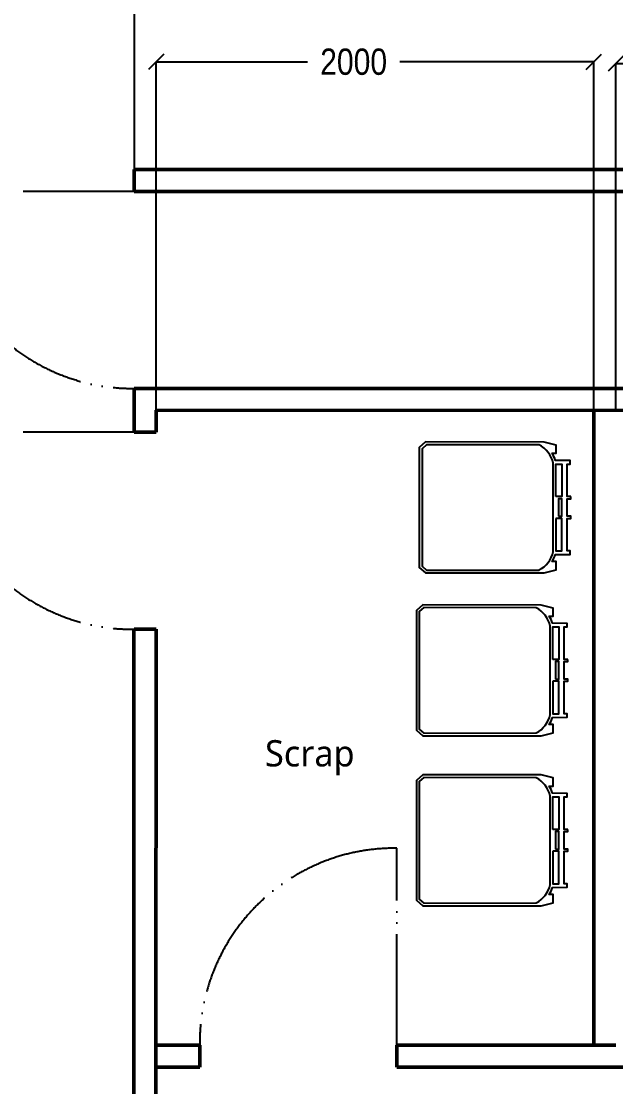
# Model space of a CAD drawing. Header units: millimetres. Extents: x 44692 to 101945, y -26273 to 14445.
# Drawn here: x 51353 to 54069, y -4042 to 824 of the extents above; entities that cross this region are included whole.
import ezdxf

# ---------------------------------------------------------------- set-up
doc = ezdxf.new("R2010")
doc.units = ezdxf.units.MM
doc.header["$LTSCALE"] = 100
doc.linetypes.add('DIVIDEX2', pattern=[6.604, 5.08, -0.508, 0, -0.508, 0, -0.508])
for name, color, linetype in [('Cotas secundarias', 41, 'Continuous'), ('Muebles', 112, 'Continuous'), ('Puertas', 43, 'DIVIDEX2'), ('rotulo', 211, 'Continuous')]:
    doc.layers.add(name, color=color, linetype=linetype)
doc.layers.add('Paredes', color=7, linetype='Continuous', lineweight=50)
doc.styles.add('OpenSans', font='OpenSans-Regular.ttf')
doc.styles.add('OpenSansCondensed-Light', font='OpenSansCondensed-Light.ttf')
doc.dimstyles.new('Cotas Mateo', dxfattribs={"dimtxt": 120, "dimasz": 70, "dimexe": 0.375, "dimexo": 0.125, "dimgap": 0.1, "dimtad": 1, "dimdec": 0, "dimzin": 12, "dimdsep": 46, "dimtxsty": 'OpenSansCondensed-Light', "dimblk": 'OBLIQUE', "dimcen": 2.5, "dimazin": 3, "dimtfac": 0.5, "dimtdec": 0, "dimtmove": 2, "dimatfit": 3, "dimarcsym": 0})
doc.dimstyles.new('Cotas Mateo 2', dxfattribs={"dimtxt": 300, "dimasz": 100, "dimexe": 0.375, "dimexo": 0.125, "dimgap": 0.1, "dimtad": 1, "dimzin": 12, "dimdsep": 46, "dimtxsty": 'OpenSansCondensed-Light', "dimblk": 'OBLIQUE', "dimcen": 2.5, "dimazin": 3, "dimtfac": 0.5, "dimtmove": 2, "dimatfit": 3, "dimarcsym": 0})

# ---------------------------------------------------------------- blocks, each defined once
blk = doc.blocks.new('MU11-9')
for points in [[(-0.0431, 0.5974), (-0.0431, 0.5827), (-0.171, 0.5827), (-0.171, 0.5944), (-0.178, 0.5944), (-0.185, 0.5944), (-0.1854, 0.5362, 0.065352), (-0.2135, 0.5234), (-0.2134, 0.5392), (-0.2457, 0.5392), (-0.2575, 0.4915), (-0.2579, 0.0248), (-0.2362, 0), (0, 0), (0.2362, 0), (0.2579, 0.0248), (0.2575, 0.4915), (0.2457, 0.5392), (0.2134, 0.5392), (0.2135, 0.5234, 0.065352), (0.1854, 0.5362), (0.185, 0.5944), (0.178, 0.5944), (0.171, 0.5944), (0.171, 0.5827), (0.0431, 0.5827), (0.0431, 0.5974), (0.0344, 0.5974), (0.0344, 0.5827), (0, 0.5827), (-0.0344, 0.5827), (-0.0344, 0.5974)], [(-0.2468, 0.4718), (-0.2471, 0.0288), (-0.2314, 0.0107), (0, 0.0107), (0.2314, 0.0107), (0.2471, 0.0288), (0.2468, 0.4718, 0.222129), (0.1747, 0.5279), (-0.1747, 0.5279, 0.222129)]]:
    blk.add_lwpolyline(points, format="xyb", close=True)
for points in [[(-0.0431, 0.5382), (-0.171, 0.5382), (-0.171, 0.5618), (-0.0431, 0.5618), (-0.0431, 0.5382)], [(0.0431, 0.5382), (0.171, 0.5382), (0.171, 0.5618), (0.0431, 0.5618), (0.0431, 0.5382)]]:
    blk.add_lwpolyline(points)
blk.add_lwpolyline([(0.0344, 0.5489), (0.0344, 0.5618), (0, 0.5618), (-0.0344, 0.5618), (-0.0344, 0.5489), (0, 0.5489)], close=True)
blk = doc.blocks.new('_OBLIQUE')
at = {"color": 0, "linetype": 'ByBlock'}
blk.add_line((-0.5, -0.5), (0.5, 0.5), dxfattribs=at)
blk = doc.blocks.new('*D60')
at = {"layer": 'Cotas secundarias', "color": 0, "lineweight": -2, "transparency": 16777216}
for p, q in [((51869.6, 147.7), (51869.6, 1282.1)), ((51869.6, 1281.8), (62164.5, 1281.8)), ((72965.5, 1281.8), (63450.4, 1281.8)), ((72965.5, 147.7), (72965.5, 1282.1))]:
    blk.add_line(p, q, dxfattribs=at)
at = {"layer": 'Defpoints', "color": 0, "transparency": 16777216}
for p in [(72965.5, 1281.8), (51869.6, 147.6), (72965.5, 147.6)]:
    blk.add_point(p, dxfattribs=at)
at = {"layer": 'Cotas secundarias', "color": 0, "lineweight": -2, "transparency": 16777216, "xscale": 100, "yscale": 100, "zscale": 100, "rotation": 180}
blk.add_blockref('_OBLIQUE', (51869.6, 1281.8), dxfattribs=at)
at = {"layer": 'Cotas secundarias', "color": 0, "lineweight": -2, "transparency": 16777216, "xscale": 100, "yscale": 100, "zscale": 100}
blk.add_blockref('_OBLIQUE', (72965.5, 1281.8), dxfattribs=at)
at = {"layer": 'Cotas secundarias', "color": 0, "transparency": 16777216, "insert": (62807.4, 1281.8), "char_height": 300, "attachment_point": 5, "style": 'OpenSansCondensed-Light'}
blk.add_mtext('21065', dxfattribs=at)
blk = doc.blocks.new('*D65')
at = {"layer": 'Cotas secundarias', "color": 0, "lineweight": -2, "transparency": 16777216}
for p, q in [((54069.6, -952.5), (54069.6, 631.4)), ((54069.6, 631), (54801.7, 631)), ((56169.6, 631), (55201.9, 631)), ((56169.6, -952.7), (56169.6, 631.4))]:
    blk.add_line(p, q, dxfattribs=at)
at = {"layer": 'Defpoints', "color": 0, "transparency": 16777216}
for p in [(56169.6, 631), (54069.6, -952.6), (56169.6, -952.8)]:
    blk.add_point(p, dxfattribs=at)
at = {"layer": 'Cotas secundarias', "color": 0, "lineweight": -2, "transparency": 16777216, "xscale": 70, "yscale": 70, "zscale": 70, "rotation": 180}
blk.add_blockref('_OBLIQUE', (54069.6, 631), dxfattribs=at)
at = {"layer": 'Cotas secundarias', "color": 0, "lineweight": -2, "transparency": 16777216, "xscale": 70, "yscale": 70, "zscale": 70}
blk.add_blockref('_OBLIQUE', (56169.6, 631), dxfattribs=at)
at = {"layer": 'Cotas secundarias', "color": 0, "transparency": 16777216, "insert": (55001.8, 631), "char_height": 120, "attachment_point": 5, "style": 'OpenSansCondensed-Light'}
blk.add_mtext('2100', dxfattribs=at)
blk = doc.blocks.new('*D66')
at = {"layer": 'Cotas secundarias', "color": 0, "lineweight": -2, "transparency": 16777216}
for p, q in [((51969.6, -952.3), (51969.6, 639.4)), ((51969.6, 639.1), (52660.1, 639.1)), ((53969.6, 639.1), (53083.1, 639.1)), ((53969.6, -952.3), (53969.6, 639.4))]:
    blk.add_line(p, q, dxfattribs=at)
at = {"layer": 'Defpoints', "color": 0, "transparency": 16777216}
for p in [(51969.6, 639.1), (51969.6, -952.4), (53969.6, -952.4)]:
    blk.add_point(p, dxfattribs=at)
at = {"layer": 'Cotas secundarias', "color": 0, "lineweight": -2, "transparency": 16777216, "xscale": 70, "yscale": 70, "zscale": 70, "rotation": 180}
blk.add_blockref('_OBLIQUE', (51969.6, 639.1), dxfattribs=at)
at = {"layer": 'Cotas secundarias', "color": 0, "lineweight": -2, "transparency": 16777216, "xscale": 70, "yscale": 70, "zscale": 70}
blk.add_blockref('_OBLIQUE', (53969.6, 639.1), dxfattribs=at)
at = {"layer": 'Cotas secundarias', "color": 0, "transparency": 16777216, "insert": (52871.6, 639.1), "char_height": 120, "attachment_point": 5, "style": 'OpenSansCondensed-Light'}
blk.add_mtext('2000', dxfattribs=at)

msp = doc.modelspace()

# ---------------------------------------------------------------- linework, layer by layer
at = {"layer": 'Paredes'}
for p, q in [((51869.589, 47.555), (51869.589, 147.555)), ((51869.589, 147.555), (72965.508, 147.555)), ((51969.589, 47.555), (51869.589, 47.555)), ((51969.589, 47.555), (72965.508, 47.555)), ((51869.589, -852.445), (51869.589, -1052.445)), ((51969.589, -852.445), (51869.589, -852.445)), ((56003.176, -852.445), (51969.589, -852.445)), ((51969.589, -952.445), (51969.589, -1052.445)), ((56003.138, -952.79), (51969.589, -952.445)), ((53969.589, -3852.442), (53969.589, -952.445)), ((51969.589, -1052.445), (51869.589, -1052.445)), ((51868.21, -13413.342), (51867.458, -1952.464)), ((51869.589, -1952.445), (51969.519, -1952.445)), ((51969.519, -1952.445), (51968.21, -3952.442)), ((51969.589, -2052.445), (51969.453, -2052.445)), ((51968.21, -2952.442), (51968.21, -13413.342)), ((51968.21, -2952.442), (51968.21, -3752.442)), ((52068.21, -3852.442), (51968.21, -3852.442)), ((52068.21, -3852.442), (52168.21, -3852.442)), ((52168.21, -3852.442), (52168.21, -3952.442)), ((53968.21, -3852.442), (53068.254, -3852.442)), ((53068.254, -3852.442), (53068.254, -3952.442)), ((53968.21, -3852.442), (54069.589, -3852.442)), ((53968.21, -3852.442), (54068.21, -3852.442)), ((51968.21, -3952.442), (52068.21, -3952.442)), ((52168.21, -3952.442), (52068.21, -3952.442)), ((53068.254, -3952.442), (54269.589, -3952.442))]:
    msp.add_line(p, q, dxfattribs=at)
at = {"layer": 'Puertas'}
for p, q in [((51869.589, 47.555), (50969.589, 47.555)), ((51869.589, -1052.445), (50969.589, -1052.445)), ((53068.254, -3852.442), (53068.254, -2952.442))]:
    msp.add_line(p, q, dxfattribs=at)
for centre, start, end in [((51860.756, 38.722), 179.432158, 270.567842), ((51860.756, -1061.278), 179.432158, 270.567842), ((53059.422, -3843.61), 89.432158, 180.567842)]:
    msp.add_arc(centre, 891.211, start, end, dxfattribs=at)

# ---------------------------------------------------------------- block references
at = {"layer": 'Muebles', "xscale": 1159.018629019952, "yscale": 1159.018629019952, "zscale": 1159.018629019952, "rotation": 270}
for p in [(53171.702, -1395.996), (53158.251, -2140.234), (53158.251, -2916.592)]:
    msp.add_blockref('MU11-9', p, dxfattribs=at)

# ---------------------------------------------------------------- texts
at = {"layer": 'rotulo', "insert": (52466.864, -2459.071), "char_height": 120, "width": 1055.00166, "attachment_point": 1, "style": 'OpenSans'}
msp.add_mtext('Scrap', dxfattribs=at)

# ---------------------------------------------------------------- dimensions: what is measured, and where the dimension line sits
at = {"layer": 'Cotas secundarias'}
dim = msp.add_linear_dim(base=(72965.508, 1281.774), p1=(51869.589, 147.555), p2=(72965.508, 147.555), text='21065', dimstyle='Cotas Mateo 2', dxfattribs=at)
dim.commit()
dim.dimension.update_dxf_attribs({"geometry": '*D60', "text_midpoint": (62807.449, 1281.774), "dimtype": 160})
for base, p1, p2, picture, middle in [((51969.589, 639.058), (53969.589, -952.445), (51969.589, -952.445), '*D66', (52871.595, 639.058)), ((56169.589, 631.009), (54069.589, -952.625), (56169.589, -952.788), '*D65', (55001.823, 631.009))]:
    dim = msp.add_linear_dim(base=base, p1=p1, p2=p2, dimstyle='Cotas Mateo', dxfattribs=at)
    dim.commit()
    dim.dimension.update_dxf_attribs({"geometry": picture, "text_midpoint": middle, "dimtype": 160})

doc.saveas('drawing.dxf')
